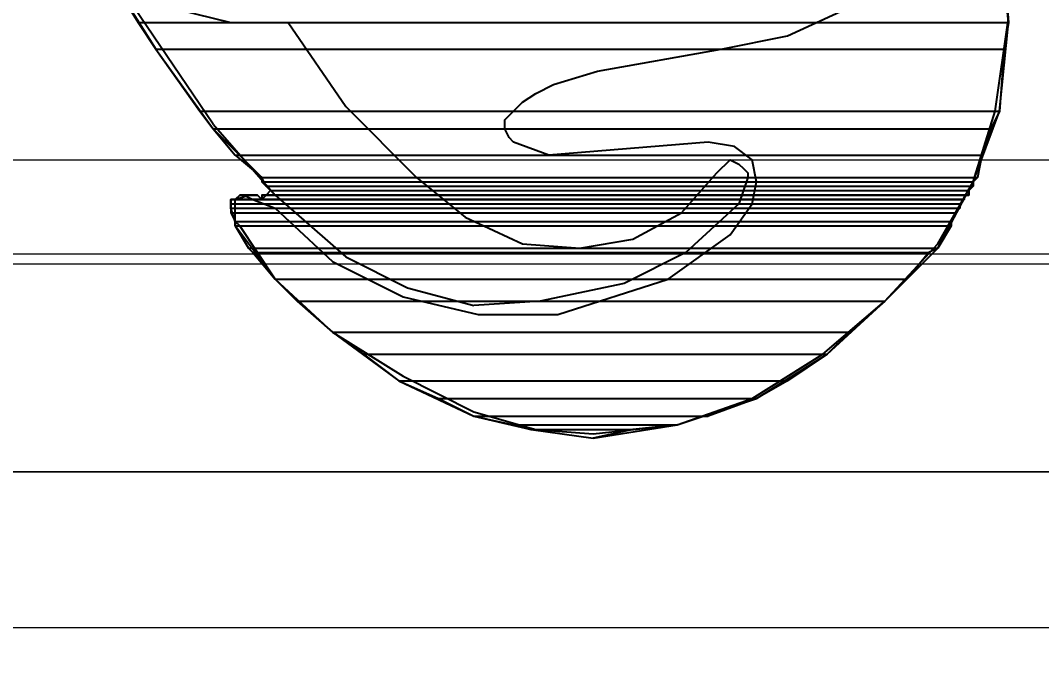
# Model space of a CAD drawing. Header units: millimetres. Extents: x 210628 to 232146, y -111309 to -91563.
# Drawn here: x 213795.69 to 213844.85, y -107150.55 to -107120.09 of the extents above; entities that cross this region are included whole.
import ezdxf

# ---------------------------------------------------------------- set-up
doc = ezdxf.new("R2010")
doc.units = ezdxf.units.MM
doc.header["$PDMODE"] = 2
doc.layers.get('0').update_dxf_attribs({"lineweight": 20})
for name, color, linetype, lineweight in [('ahsap gor', 24, 'Continuous', 20), ('demir-1', 103, 'Continuous', 20), ('KP', 167, 'Continuous', 30), ('t_görünüş', 45, 'Continuous', 25), ('t_tarama', 253, 'Continuous', 5), ('ölçü', 251, 'Continuous', 5)]:
    doc.layers.add(name, color=color, linetype=linetype, lineweight=lineweight)
doc.styles.add('Ölçü50', font='calibri.ttf', dxfattribs={"width": 0.7})
doc.dimstyles.new('olcu10', dxfattribs={"dimtxt": 9, "dimasz": 2, "dimexe": 1.25, "dimexo": 0.625, "dimgap": 0.5, "dimtad": 1, "dimdec": 1, "dimrnd": 0.5, "dimzin": 9, "dimtxsty": 'Ölçü50', "dimblk": 'ARCHTICK', "dimcen": 2, "dimclrd": 256, "dimclre": 256, "dimclrt": 6, "dimazin": 2, "dimtfac": 1, "dimtdec": 1, "dimtix": 1, "dimtmove": 0, "dimatfit": 3, "dimldrblk": 'ARCHTICK', "dimfxl": 1, "dimlwd": -1, "dimarcsym": 0})

# ---------------------------------------------------------------- blocks, each defined once
blk = doc.blocks.new('_ArchTick')
at = {"color": 0, "linetype": 'ByBlock', "const_width": 0.15}
blk.add_lwpolyline([(-0.5, -0.5), (0.5, 0.5)], dxfattribs=at)
blk = doc.blocks.new('*D98')
at = {"layer": 'DEFPOINTS', "color": 0, "transparency": 16777216}
for p in [(213657.886, -107133.368), (213899.884, -107133.368), (213899.884, -107149.3)]:
    blk.add_point(p, dxfattribs=at)
at = {"layer": 'ölçü', "lineweight": -2, "transparency": 16777216}
for p, q in [((213657.886, -107133.993), (213657.886, -107150.55)), ((213899.884, -107133.993), (213899.884, -107150.55))]:
    blk.add_line(p, q, dxfattribs=at)
at = {"layer": 'ölçü', "transparency": 16777216}
blk.add_line((213657.886, -107149.3), (213899.884, -107149.3), dxfattribs=at)
at = {"layer": 'ölçü', "transparency": 16777216, "xscale": 2, "yscale": 2, "zscale": 2, "rotation": 180}
blk.add_blockref('_ArchTick', (213657.886, -107149.3), dxfattribs=at)
at = {"layer": 'ölçü', "transparency": 16777216, "xscale": 2, "yscale": 2, "zscale": 2}
blk.add_blockref('_ArchTick', (213899.884, -107149.3), dxfattribs=at)
at = {"layer": 'ölçü', "color": 6, "transparency": 16777216, "insert": (213778.885, -107144.234), "char_height": 9, "attachment_point": 5, "style": 'Ölçü50'}
blk.add_mtext('242', dxfattribs=at)
blk = doc.blocks.new('logolutabela')
at = {"layer": 't_görünüş'}
for points in [[(282.874, -1.135), (280.604, 2.27), (280.32, 2.554), (280.32, 3.973), (280.604, 4.257), (280.888, 4.257), (281.455, 3.973), (282.874, 3.405), (286.562, 0), (291.102, -2.27), (295.925, -3.405), (301.032, -3.405), (308.126, -1.135), (312.098, 1.703), (313.516, 3.689), (313.8, 5.107), (313.516, 6.526), (312.381, 7.377), (310.679, 7.661), (300.464, 6.809), (298.195, 7.661), (297.912, 7.944), (297.628, 8.512), (297.628, 9.08), (298.195, 9.647), (298.763, 10.214), (299.614, 10.782), (300.748, 11.35), (303.586, 12.201), (311.53, 13.619), (315.786, 14.47), (319.474, 16.173)], [(329.121, 9.647), (329.972, 15.605), (329.405, 21.563), (327.702, 27.238)], [(329.405, 9.647), (329.972, 15.321), (329.405, 21.279), (327.986, 26.671)], [(329.405, 9.647), (329.972, 15.321), (329.405, 21.279), (327.986, 26.671)], [(271.809, 19.01), (274.079, 15.321), (329.972, 15.321)], [(271.809, 19.01), (329.689, 19.01), (329.972, 15.321)], [(271.809, 19.01), (275.214, 13.619), (278.902, 8.512)], [(271.809, 19.01), (275.214, 13.619), (278.902, 8.512)], [(278.902, 8.796), (272.944, 17.591), (276.632, 16.173), (280.037, 15.321), (283.726, 15.321)], [(274.079, 15.321), (275.214, 13.619), (329.689, 13.619)], [(274.079, 15.321), (329.972, 15.321), (329.689, 13.619)], [(283.726, 15.321), (287.413, 9.931), (291.954, 5.391), (295.074, 2.838), (298.763, 1.135), (302.451, 0.851), (305.856, 1.419), (308.976, 3.121), (311.246, 5.674), (312.098, 6.526), (312.665, 6.242), (312.949, 5.958), (313.233, 5.674), (313.233, 5.391), (312.665, 3.689), (309.26, 0.568), (305.288, -1.419), (299.898, -2.554), (295.641, -2.837)], [(275.214, 13.619), (278.05, 9.647), (329.405, 9.647)], [(275.214, 13.619), (329.689, 13.619), (329.405, 9.647)], [(278.05, 9.647), (278.902, 8.512), (328.837, 8.512)], [(278.05, 9.647), (329.405, 9.647), (328.837, 8.512)], [(322.028, -2.554), (325.432, 0.851), (327.702, 5.107), (329.405, 9.647)], [(322.028, -2.554), (325.432, 1.135), (327.702, 5.107), (329.121, 9.647)], [(322.028, -2.554), (325.432, 0.851), (327.702, 5.107), (329.405, 9.647)], [(278.902, 8.796), (282.874, 4.257), (287.413, 0.284)], [(278.902, 8.512), (280.32, 6.809), (328.27, 6.809)], [(278.902, 8.512), (328.837, 8.512), (328.27, 6.809)], [(282.874, -1.135), (280.32, 2.27), (280.32, 2.554), (280.037, 3.405), (280.037, 3.973), (280.32, 3.973), (281.172, 4.257), (281.739, 4.257), (282.023, 3.973), (282.307, 4.257), (282.59, 4.539), (282.307, 4.823), (282.023, 5.391), (278.902, 8.512)], [(282.874, -1.135), (280.32, 2.27), (280.32, 2.554), (280.037, 3.405), (280.037, 3.973), (280.32, 3.973), (281.172, 4.257), (281.739, 4.257), (282.023, 3.973), (282.307, 4.257), (282.59, 4.539), (282.307, 4.823), (282.023, 5.391), (278.902, 8.512)], [(280.32, 6.809), (282.023, 5.391), (327.986, 5.391)], [(280.32, 6.809), (328.27, 6.809), (327.986, 5.391)], [(282.023, 5.391), (282.023, 5.107), (327.702, 5.107)], [(282.023, 5.391), (327.986, 5.391), (327.702, 5.107)], [(282.023, 5.107), (282.307, 4.823), (327.702, 4.823)], [(282.023, 5.107), (327.702, 5.107), (327.702, 4.823)], [(282.307, 4.823), (282.59, 4.539), (327.419, 4.539)], [(282.307, 4.823), (327.702, 4.823), (327.419, 4.539)], [(280.32, 3.973), (280.037, 3.973), (327.135, 3.973)], [(280.037, 3.973), (280.037, 3.689), (326.851, 3.689)], [(280.037, 3.973), (327.135, 3.973), (326.851, 3.689)], [(280.604, 4.257), (280.32, 3.973), (282.023, 3.973)], [(281.172, 4.257), (280.604, 4.257), (281.455, 4.257)], [(280.604, 4.257), (281.739, 4.257)], [(280.604, 4.257), (281.739, 4.257), (282.023, 3.973)], [(282.307, 4.257), (282.023, 4.257), (327.135, 4.257)], [(282.023, 4.257), (282.023, 3.973), (327.135, 3.973)], [(282.023, 4.257), (327.135, 4.257), (327.135, 3.973)], [(282.59, 4.539), (282.307, 4.257), (327.419, 4.257)], [(282.307, 4.257), (327.419, 4.257), (327.135, 4.257)], [(282.59, 4.539), (327.419, 4.539), (327.419, 4.257)], [(280.037, 3.689), (280.037, 3.405), (326.851, 3.405)], [(280.037, 3.689), (326.851, 3.689), (326.851, 3.405)], [(280.037, 3.405), (280.037, 3.121), (326.567, 3.121)], [(280.037, 3.405), (326.851, 3.405), (326.567, 3.121)], [(280.037, 3.121), (280.32, 2.554), (326.284, 2.554)], [(280.037, 3.121), (326.567, 3.121), (326.284, 2.554)], [(280.32, 2.554), (280.32, 2.27), (326.284, 2.27)], [(280.32, 2.554), (326.284, 2.554), (326.284, 2.27)], [(280.32, 2.27), (281.172, 0.851), (325.432, 0.851)], [(280.32, 2.27), (326.284, 2.27), (325.432, 0.851)], [(281.172, 0.851), (281.455, 0.568), (324.866, 0.568)], [(281.172, 0.851), (325.432, 0.851), (324.866, 0.568)], [(281.455, 0.568), (282.874, -1.135), (323.447, -1.135)], [(281.455, 0.568), (324.866, 0.568), (323.447, -1.135)], [(287.413, 0.284), (291.386, -1.702), (295.641, -2.837)], [(282.874, -1.135), (284.292, -2.554), (322.028, -2.554)], [(282.874, -1.135), (323.447, -1.135), (322.028, -2.554)], [(282.874, -1.135), (286.562, -4.539), (290.819, -7.66), (295.641, -9.93)], [(282.874, -1.135), (286.562, -4.539), (291.102, -7.377), (295.641, -9.647)], [(282.874, -1.135), (286.562, -4.539), (290.819, -7.66), (295.641, -9.93)], [(284.292, -2.554), (286.562, -4.539), (319.758, -4.539)], [(284.292, -2.554), (322.028, -2.554), (319.758, -4.539)], [(303.302, -11.349), (308.692, -10.498), (313.8, -8.795), (318.339, -5.958), (322.028, -2.554)], [(303.302, -11.066), (308.692, -10.498), (313.516, -8.795), (318.055, -5.958), (322.028, -2.554)], [(303.302, -11.349), (308.692, -10.498), (313.8, -8.795), (318.339, -5.958), (322.028, -2.554)], [(286.562, -4.539), (288.548, -5.958), (318.339, -5.958)], [(286.562, -4.539), (319.758, -4.539), (318.339, -5.958)], [(288.548, -5.958), (290.819, -7.66), (315.786, -7.66)], [(288.548, -5.958), (318.339, -5.958), (315.786, -7.66)], [(290.819, -7.66), (293.371, -8.795), (313.8, -8.795)], [(290.819, -7.66), (315.786, -7.66), (313.8, -8.795)], [(293.371, -8.795), (295.641, -9.93), (310.679, -9.93)], [(293.371, -8.795), (313.8, -8.795), (310.679, -9.93)], [(295.641, -9.647), (299.614, -10.782), (303.302, -11.066)], [(295.641, -9.93), (298.195, -10.498), (308.692, -10.498)], [(295.641, -9.93), (299.33, -10.782), (303.302, -11.349)], [(295.641, -9.93), (299.33, -10.782), (303.302, -11.349)], [(298.195, -10.498), (299.33, -10.782), (305.856, -10.782)], [(298.195, -10.498), (308.692, -10.498), (305.856, -10.782)], [(299.33, -10.782), (305.856, -10.782), (303.302, -11.349)]]:
    blk.add_lwpolyline(points, dxfattribs=at)
for points in [[(280.32, 3.973), (280.32, 3.973), (327.135, 3.973), (327.135, 3.973), (327.135, 3.973), (280.32, 3.973), (280.32, 3.973)], [(280.32, 3.973), (280.32, 3.973), (327.135, 3.973), (327.135, 3.973), (327.135, 3.973), (280.32, 3.973), (280.32, 3.973)], [(280.32, 3.973), (280.32, 3.973), (327.135, 3.973), (327.135, 3.973), (327.135, 3.973), (280.32, 3.973), (280.32, 3.973)], [(280.32, 3.973), (280.32, 3.973), (327.135, 3.973), (327.135, 3.973), (327.135, 3.973), (280.32, 3.973), (280.32, 3.973)], [(280.32, 3.973), (280.32, 3.973), (327.135, 3.973), (327.135, 3.973), (327.135, 3.973), (280.32, 3.973), (280.32, 3.973)], [(280.604, 4.257), (280.604, 4.257), (281.455, 4.257), (281.455, 4.257), (281.455, 4.257), (280.604, 4.257), (280.604, 4.257)], [(280.604, 4.257), (280.604, 4.257), (281.455, 4.257), (281.455, 4.257), (281.455, 4.257), (280.604, 4.257), (280.604, 4.257)], [(280.604, 4.257), (280.604, 4.257), (281.455, 4.257), (281.455, 4.257), (281.455, 4.257), (280.604, 4.257), (280.604, 4.257)], [(280.604, 4.257), (280.604, 4.257), (281.455, 4.257), (281.455, 4.257), (281.455, 4.257), (280.604, 4.257), (280.604, 4.257)], [(280.604, 4.257), (280.604, 4.257), (281.739, 4.257), (281.739, 4.257), (281.739, 4.257), (280.604, 4.257), (280.604, 4.257)], [(282.307, 4.257), (282.307, 4.257), (327.419, 4.257), (327.419, 4.257), (327.419, 4.257), (282.307, 4.257), (282.307, 4.257)], [(282.307, 4.257), (282.307, 4.257), (327.419, 4.257), (327.419, 4.257), (327.419, 4.257), (282.307, 4.257), (282.307, 4.257)], [(282.307, 4.257), (282.307, 4.257), (327.419, 4.257), (327.419, 4.257), (327.419, 4.257), (282.307, 4.257), (282.307, 4.257)], [(282.307, 4.257), (282.307, 4.257), (327.419, 4.257), (327.419, 4.257), (327.419, 4.257), (282.307, 4.257), (282.307, 4.257)], [(282.307, 4.257), (282.307, 4.257), (327.419, 4.257), (327.419, 4.257), (327.419, 4.257), (282.307, 4.257), (282.307, 4.257)], [(282.307, 4.257), (282.307, 4.257), (327.419, 4.257), (327.419, 4.257), (327.419, 4.257), (282.307, 4.257), (282.307, 4.257)]]:
    blk.add_open_spline(points, degree=3, knots=[0, 0, 0, 0, 1, 1, 1, 2, 2, 2, 2], dxfattribs=at)
blk = doc.blocks.new('SDG')
at = {"layer": 'ölçü'}
blk.add_line((243190.241, -106552.133, 0.002), (242801.859, -106552.133, 0.002), dxfattribs=at)
at = {"layer": 't_tarama', "linetype": 'Continuous', "xscale": 0.7495488, "yscale": 0.7495488, "zscale": 0.7495488}
blk.add_blockref('logolutabela', (242813.878, -106552.482, 0.002), dxfattribs=at)

msp = doc.modelspace()

# ---------------------------------------------------------------- linework, layer by layer
at = {"layer": 'ahsap gor'}
for p, q in [((213657.886, -107126.8, 0.002), (213899.884, -107126.8, 0.002)), ((213657.886, -107141.8, 0.002), (213899.884, -107141.8, 0.002))]:
    msp.add_line(p, q, dxfattribs=at)
at = {"layer": 'demir-1', "elevation": 0.002}
msp.add_lwpolyline([(213574.84, -107131.8), (213975.616, -107131.8), (213975.616, -107141.8), (213574.84, -107141.8)], close=True, dxfattribs=at)

# ---------------------------------------------------------------- block references
at = {"layer": 'KP'}
msp.add_blockref('SDG', (-29217.955, -579.2, -0.002), dxfattribs=at)
at = {"layer": 'KP', "lineweight": 100}
msp.add_blockref('SDG', (-29217.955, -579.2, -0.002), dxfattribs=at)

# ---------------------------------------------------------------- dimensions: what is measured, and where the dimension line sits
at = {"layer": 'ölçü'}
dim = msp.add_linear_dim(base=(213899.884, -107149.3, 0.002), p1=(213657.886, -107133.368, 0.002), p2=(213899.884, -107133.368, 0.002), dimstyle='olcu10', override={"dimtmove": 1}, dxfattribs=at)
dim.commit()
dim.dimension.update_dxf_attribs({"geometry": '*D98', "text_midpoint": (213778.885, -107144.234, 0.002)})

doc.saveas('drawing.dxf')
